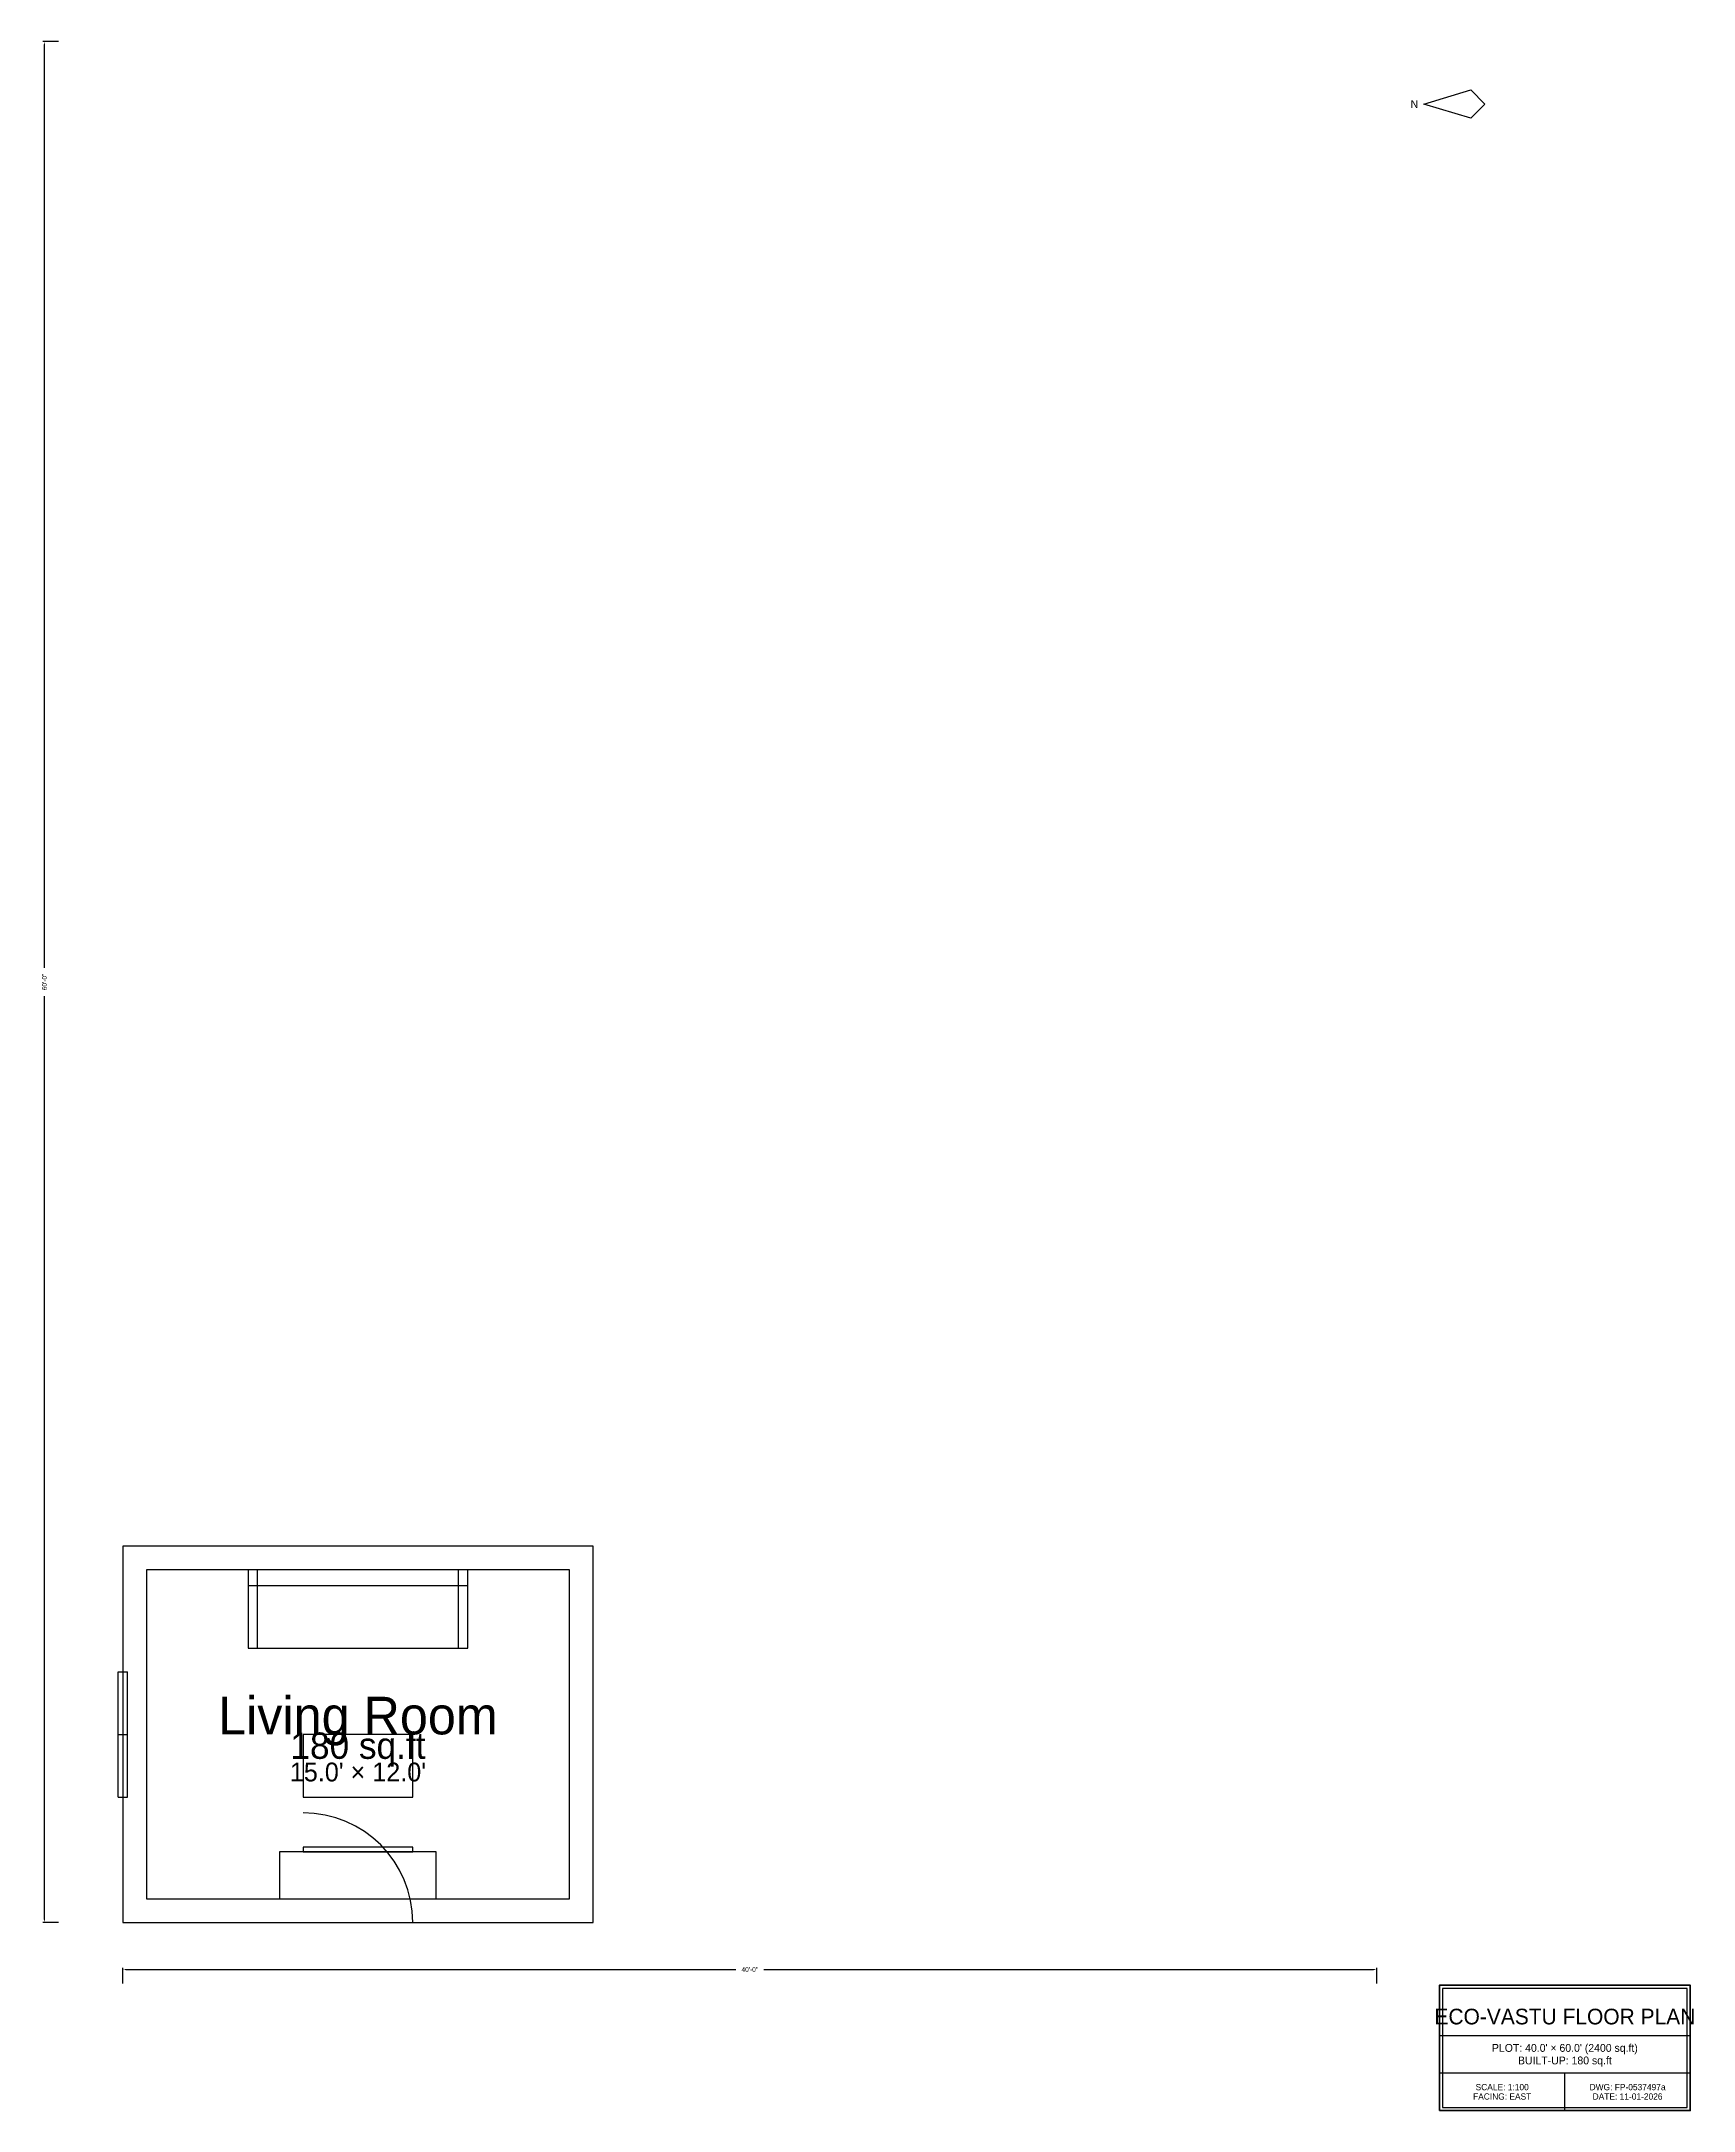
# Model space of a CAD drawing. Header units: feet. Extents: x -2.6 to 50.1, y -6 to 60.
import ezdxf
from ezdxf.enums import TextEntityAlignment as Align

# ---------------------------------------------------------------- set-up
doc = ezdxf.new("R2010")
doc.units = ezdxf.units.FT
for name, color, linetype in [('DOORS', 6, 'Continuous'), ('FURNITURE', 30, 'Continuous'), ('LABELS', 7, 'Continuous'), ('WALLS', 1, 'Continuous'), ('WINDOWS', 4, 'Continuous')]:
    doc.layers.add(name, color=color, linetype=linetype)
doc.dimstyles.new('INDIAN_FT_IN', dxfattribs={"dimtxt": 0.15, "dimasz": 0.1, "dimexe": 0.05, "dimexo": 0.05, "dimtad": 1, "dimcen": 2.5, "dimazin": 3, "dimtfac": 1, "dimtmove": 0, "dimatfit": 3})

# ---------------------------------------------------------------- blocks, each defined once
blk = doc.blocks.new('_CLOSEDFILLED')
at = {"color": 0, "linetype": 'BYBLOCK'}
blk.add_solid([(-1, 0.16), (0, 0), (-1, -0.16)], dxfattribs=at)
blk = doc.blocks.new('*D1')
for p, q in [((0, -1.95), (0, -1.45)), ((0.1, -1.5), (19.55, -1.5)), ((20.45, -1.5), (39.9, -1.5)), ((40, -1.95), (40, -1.45))]:
    blk.add_line(p, q)
at = {"layer": 'Defpoints'}
for p in [(0, -1.5), (0, -2), (40, -2)]:
    blk.add_point(p, dxfattribs=at)
at = {"xscale": 0.1, "yscale": 0.1, "rotation": 180}
blk.add_blockref('_CLOSEDFILLED', (0, -1.5), dxfattribs=at)
at = {"xscale": 0.1, "yscale": 0.1}
blk.add_blockref('_CLOSEDFILLED', (40, -1.5), dxfattribs=at)
at = {"insert": (20, -1.5), "char_height": 0.15, "attachment_point": 5}
blk.add_mtext('40\'-0"', dxfattribs=at)
blk = doc.blocks.new('*D2')
for p, q in [((-2.05, 60), (-2.55, 60)), ((-2.5, 30.45), (-2.5, 59.9)), ((-2.5, 0.1), (-2.5, 29.55)), ((-2.05, 0), (-2.55, 0))]:
    blk.add_line(p, q)
at = {"layer": 'Defpoints'}
for p in [(-2, 60), (-2.5, 0), (-2, 0)]:
    blk.add_point(p, dxfattribs=at)
at = {"xscale": 0.1, "yscale": 0.1}
for p, rotation in [((-2.5, 60), 90), ((-2.5, 0), 270)]:
    blk.add_blockref('_CLOSEDFILLED', p, dxfattribs=dict(at, rotation=rotation))
at = {"insert": (-2.5, 30), "char_height": 0.15, "attachment_point": 5, "rotation": 90}
blk.add_mtext('60\'-0"', dxfattribs=at)

msp = doc.modelspace()

# ---------------------------------------------------------------- linework, layer by layer
at = {"layer": 'DOORS', "color": 0}
msp.add_line((5.75, 0), (9.25, 0), dxfattribs=at)
at = {"layer": 'DOORS'}
msp.add_arc((5.75, 0), 3.5, 0, 90, dxfattribs=at)
at = {"layer": 'FURNITURE', "color": 30}
for points in [[(4, 8.75), (11, 8.75), (11, 11.25), (4, 11.25), (4, 8.75)], [(4, 10.75), (11, 10.75), (11, 11.25), (4, 11.25), (4, 10.75)], [(4, 8.75), (4.3, 8.75), (4.3, 11.25), (4, 11.25), (4, 8.75)], [(10.7, 8.75), (11, 8.75), (11, 11.25), (10.7, 11.25), (10.7, 8.75)], [(5.75, 4), (9.25, 4), (9.25, 6), (5.75, 6), (5.75, 4)], [(5, 0.75), (10, 0.75), (10, 2.25), (5, 2.25), (5, 0.75)], [(5.75, 2.25), (9.25, 2.25), (9.25, 2.4), (5.75, 2.4), (5.75, 2.25)]]:
    msp.add_lwpolyline(points, close=True, dxfattribs=at)
at = {"layer": 'LABELS', "color": 252}
for p, q in [((42, -3.6), (50, -3.6)), ((42, -4.8), (50, -4.8)), ((46, -6), (46, -4.8))]:
    msp.add_line(p, q, dxfattribs=at)
at = {"layer": 'LABELS'}
msp.add_lwpolyline([(43, 57.55), (41.5, 58), (43, 58.45), (43.45, 58), (43, 57.55)], close=True, dxfattribs=at)
at = {"layer": 'LABELS', "color": 250, "lineweight": 35}
msp.add_lwpolyline([(42, -6), (50, -6), (50, -2), (42, -2), (42, -6)], close=True, dxfattribs=at)
at = {"layer": 'LABELS', "color": 252}
msp.add_lwpolyline([(42.1, -5.9), (49.9, -5.9), (49.9, -2.1), (42.1, -2.1), (42.1, -5.9)], close=True, dxfattribs=at)
at = {"layer": 'WALLS', "color": 1}
msp.add_lwpolyline([(0, 0), (15, 0), (15, 12), (0, 12), (0, 0)], close=True, dxfattribs=at)
at = {"layer": 'WALLS'}
msp.add_lwpolyline([(0.75, 0.75), (14.25, 0.75), (14.25, 11.25), (0.75, 11.25), (0.75, 0.75)], close=True, dxfattribs=at)
at = {"layer": 'WINDOWS', "color": 4}
for p, q in [((-0.15, 4), (-0.15, 8)), ((-0.15, 8), (0.15, 8)), ((0.15, 4), (0.15, 8)), ((-0.15, 6), (0.15, 6)), ((-0.15, 4), (0.15, 4))]:
    msp.add_line(p, q, dxfattribs=at)

# ---------------------------------------------------------------- texts
at = {"layer": 'LABELS'}
msp.add_text('N', height=0.25, dxfattribs=at).set_placement((41.2, 58), align=Align.MIDDLE_CENTER)
at = {"layer": 'LABELS', "color": 250}
for s, height, p in [('Living Room', 1.2, (7.5, 6.6)), ('ECO-VASTU FLOOR PLAN', 0.5, (46, -3))]:
    msp.add_text(s, height=height, dxfattribs=at).set_placement(p, align=Align.MIDDLE_CENTER)
at = {"layer": 'LABELS', "color": 251}
for s, height, p in [('180 sq.ft', 0.84, (7.5, 5.64)), ("PLOT: 40.0' × 60.0' (2400 sq.ft)", 0.25, (46, -4)), ('BUILT-UP: 180 sq.ft', 0.25, (46, -4.4))]:
    msp.add_text(s, height=height, dxfattribs=at).set_placement(p, align=Align.MIDDLE_CENTER)
at = {"layer": 'LABELS', "color": 252}
for s, height, p in [("15.0' × 12.0'", 0.6, (7.5, 4.8)), ('SCALE: 1:100', 0.2, (44, -5.25)), ('DWG: FP-0537497a', 0.2, (48, -5.25)), ('FACING: EAST', 0.2, (44, -5.55)), ('DATE: 11-01-2026', 0.2, (48, -5.55))]:
    msp.add_text(s, height=height, dxfattribs=at).set_placement(p, align=Align.MIDDLE_CENTER)

# ---------------------------------------------------------------- dimensions: what is measured, and where the dimension line sits
dim = msp.add_linear_dim(base=(-2.5, 0), p1=(-2, 0), p2=(-2, 60), angle=90, text='60\'-0"', dimstyle='INDIAN_FT_IN', override={"dimtxt": 0.15})
dim.commit()
dim.dimension.update_dxf_attribs({"geometry": '*D2', "text_midpoint": (-2.5, 30)})
dim = msp.add_linear_dim(base=(0, -1.5), p1=(0, -2), p2=(40, -2), text='40\'-0"', dimstyle='INDIAN_FT_IN', override={"dimtxt": 0.15})
dim.commit()
dim.dimension.update_dxf_attribs({"geometry": '*D1', "text_midpoint": (20, -1.5)})

doc.saveas('drawing.dxf')
